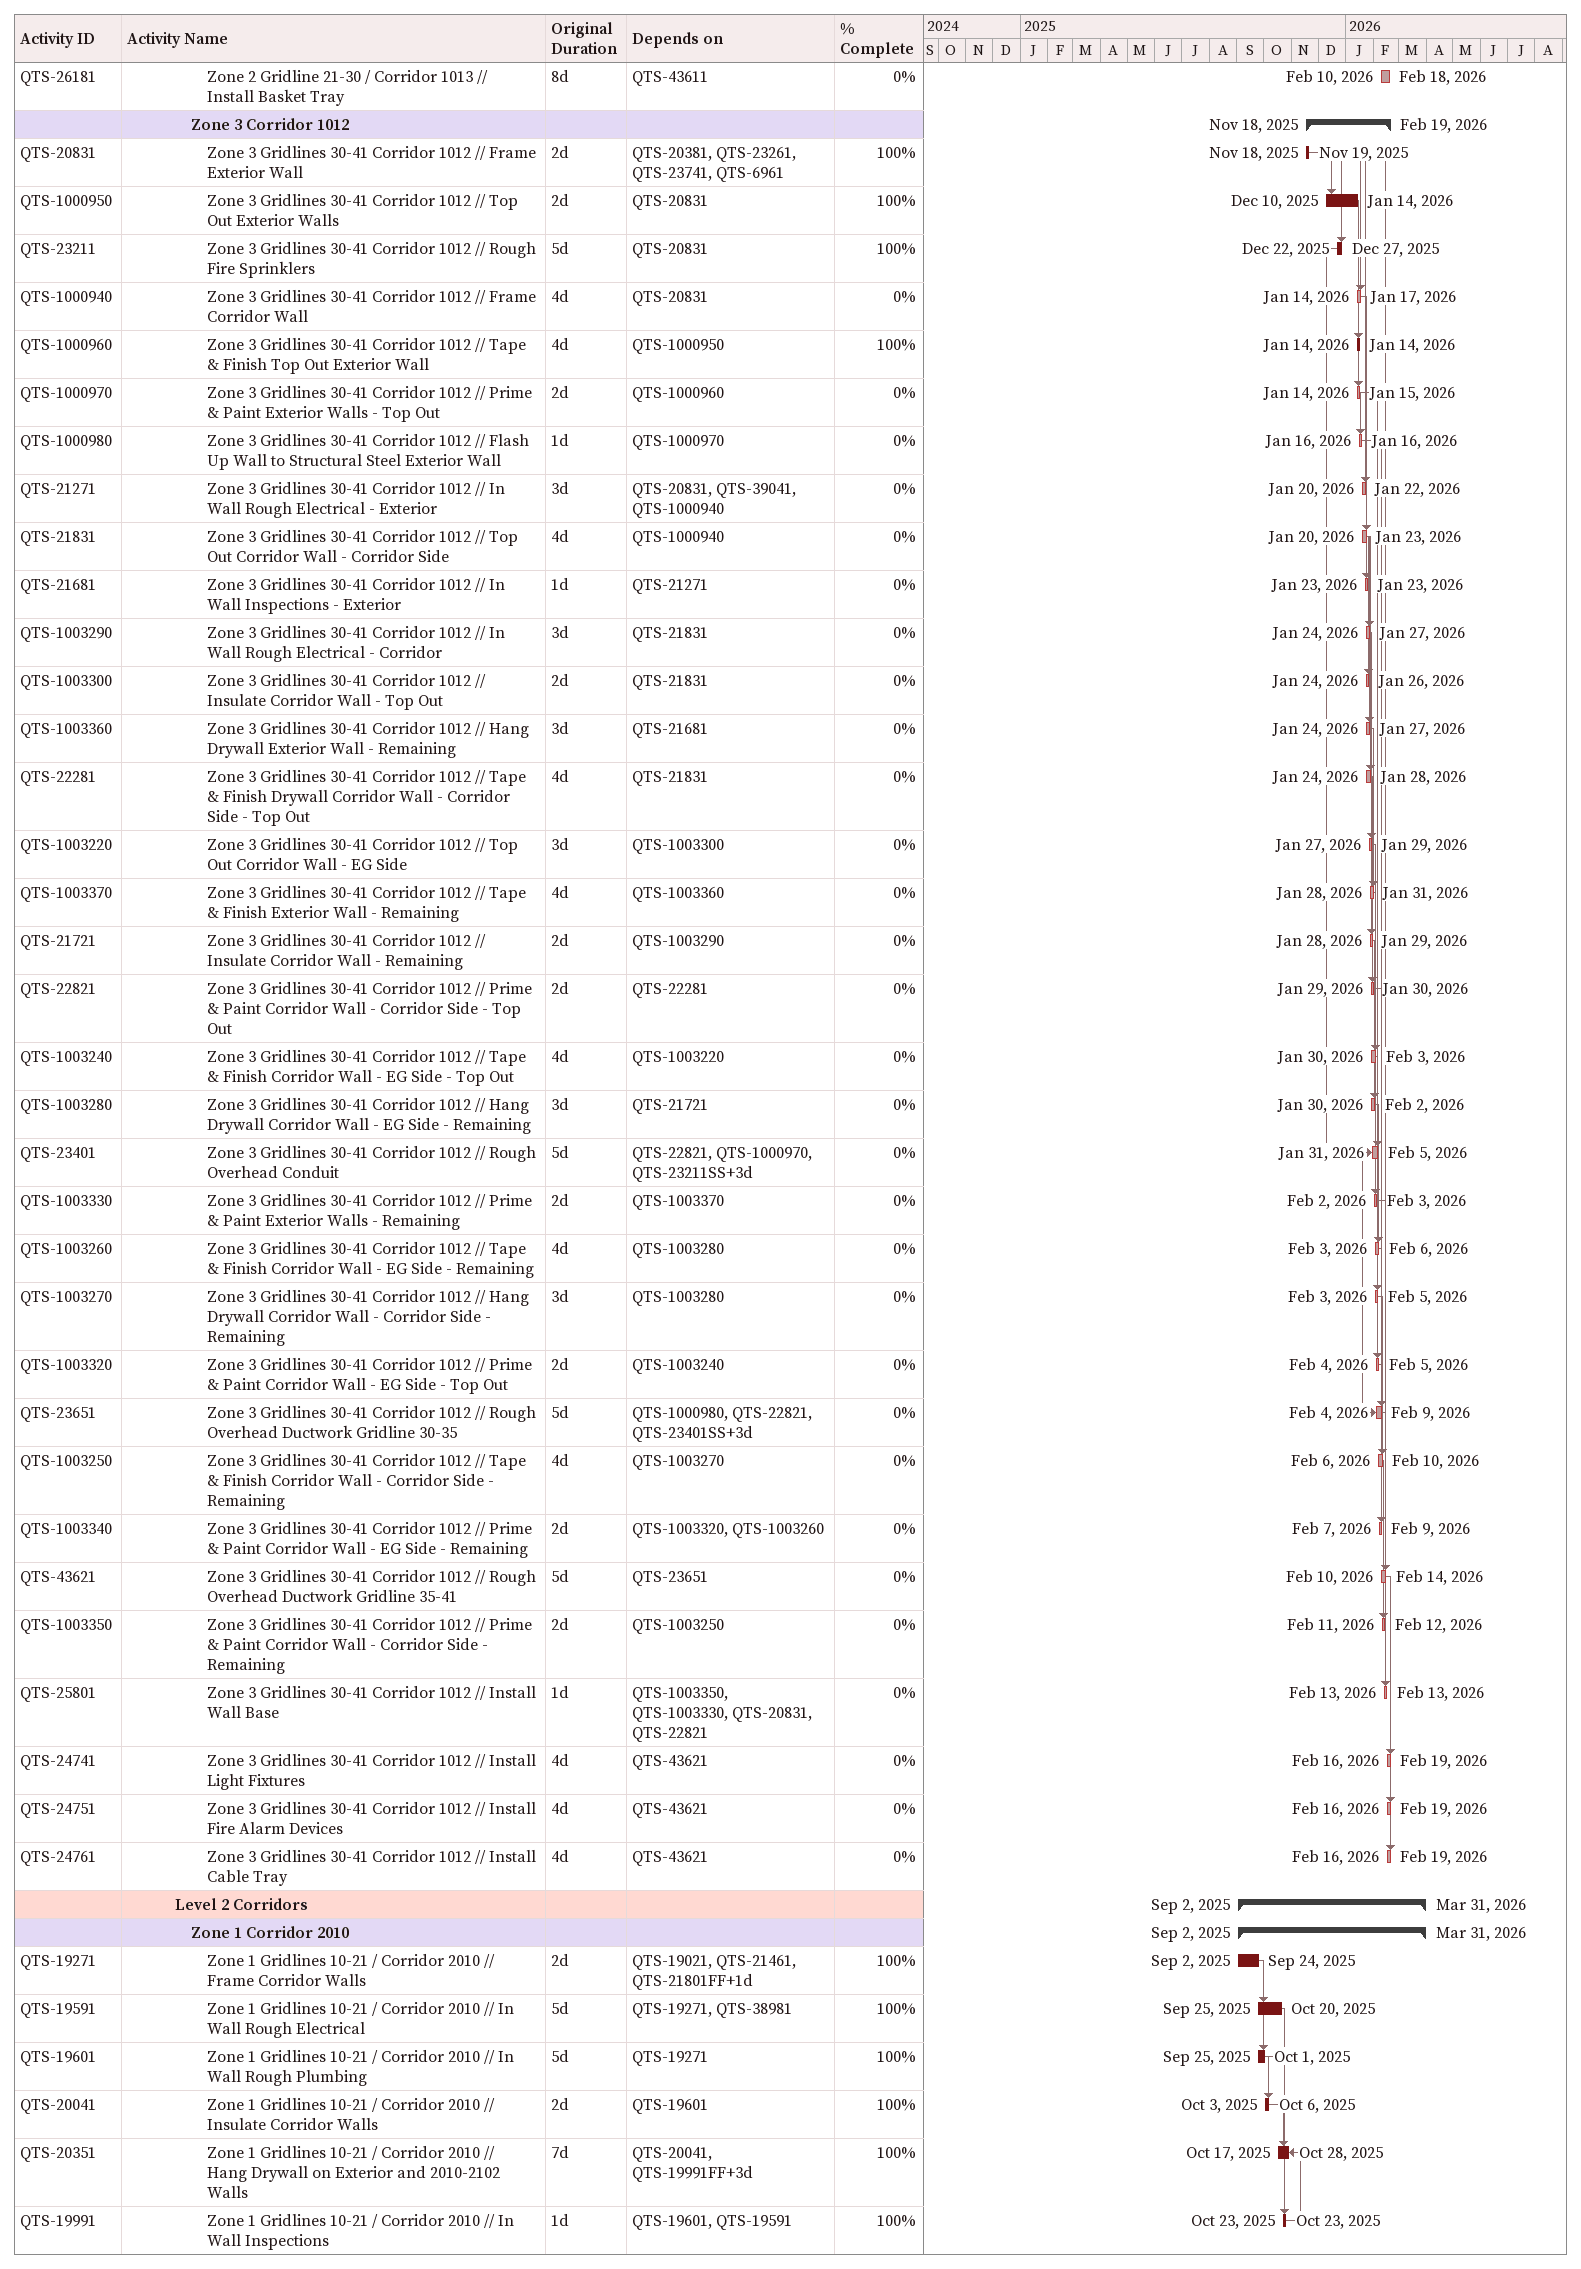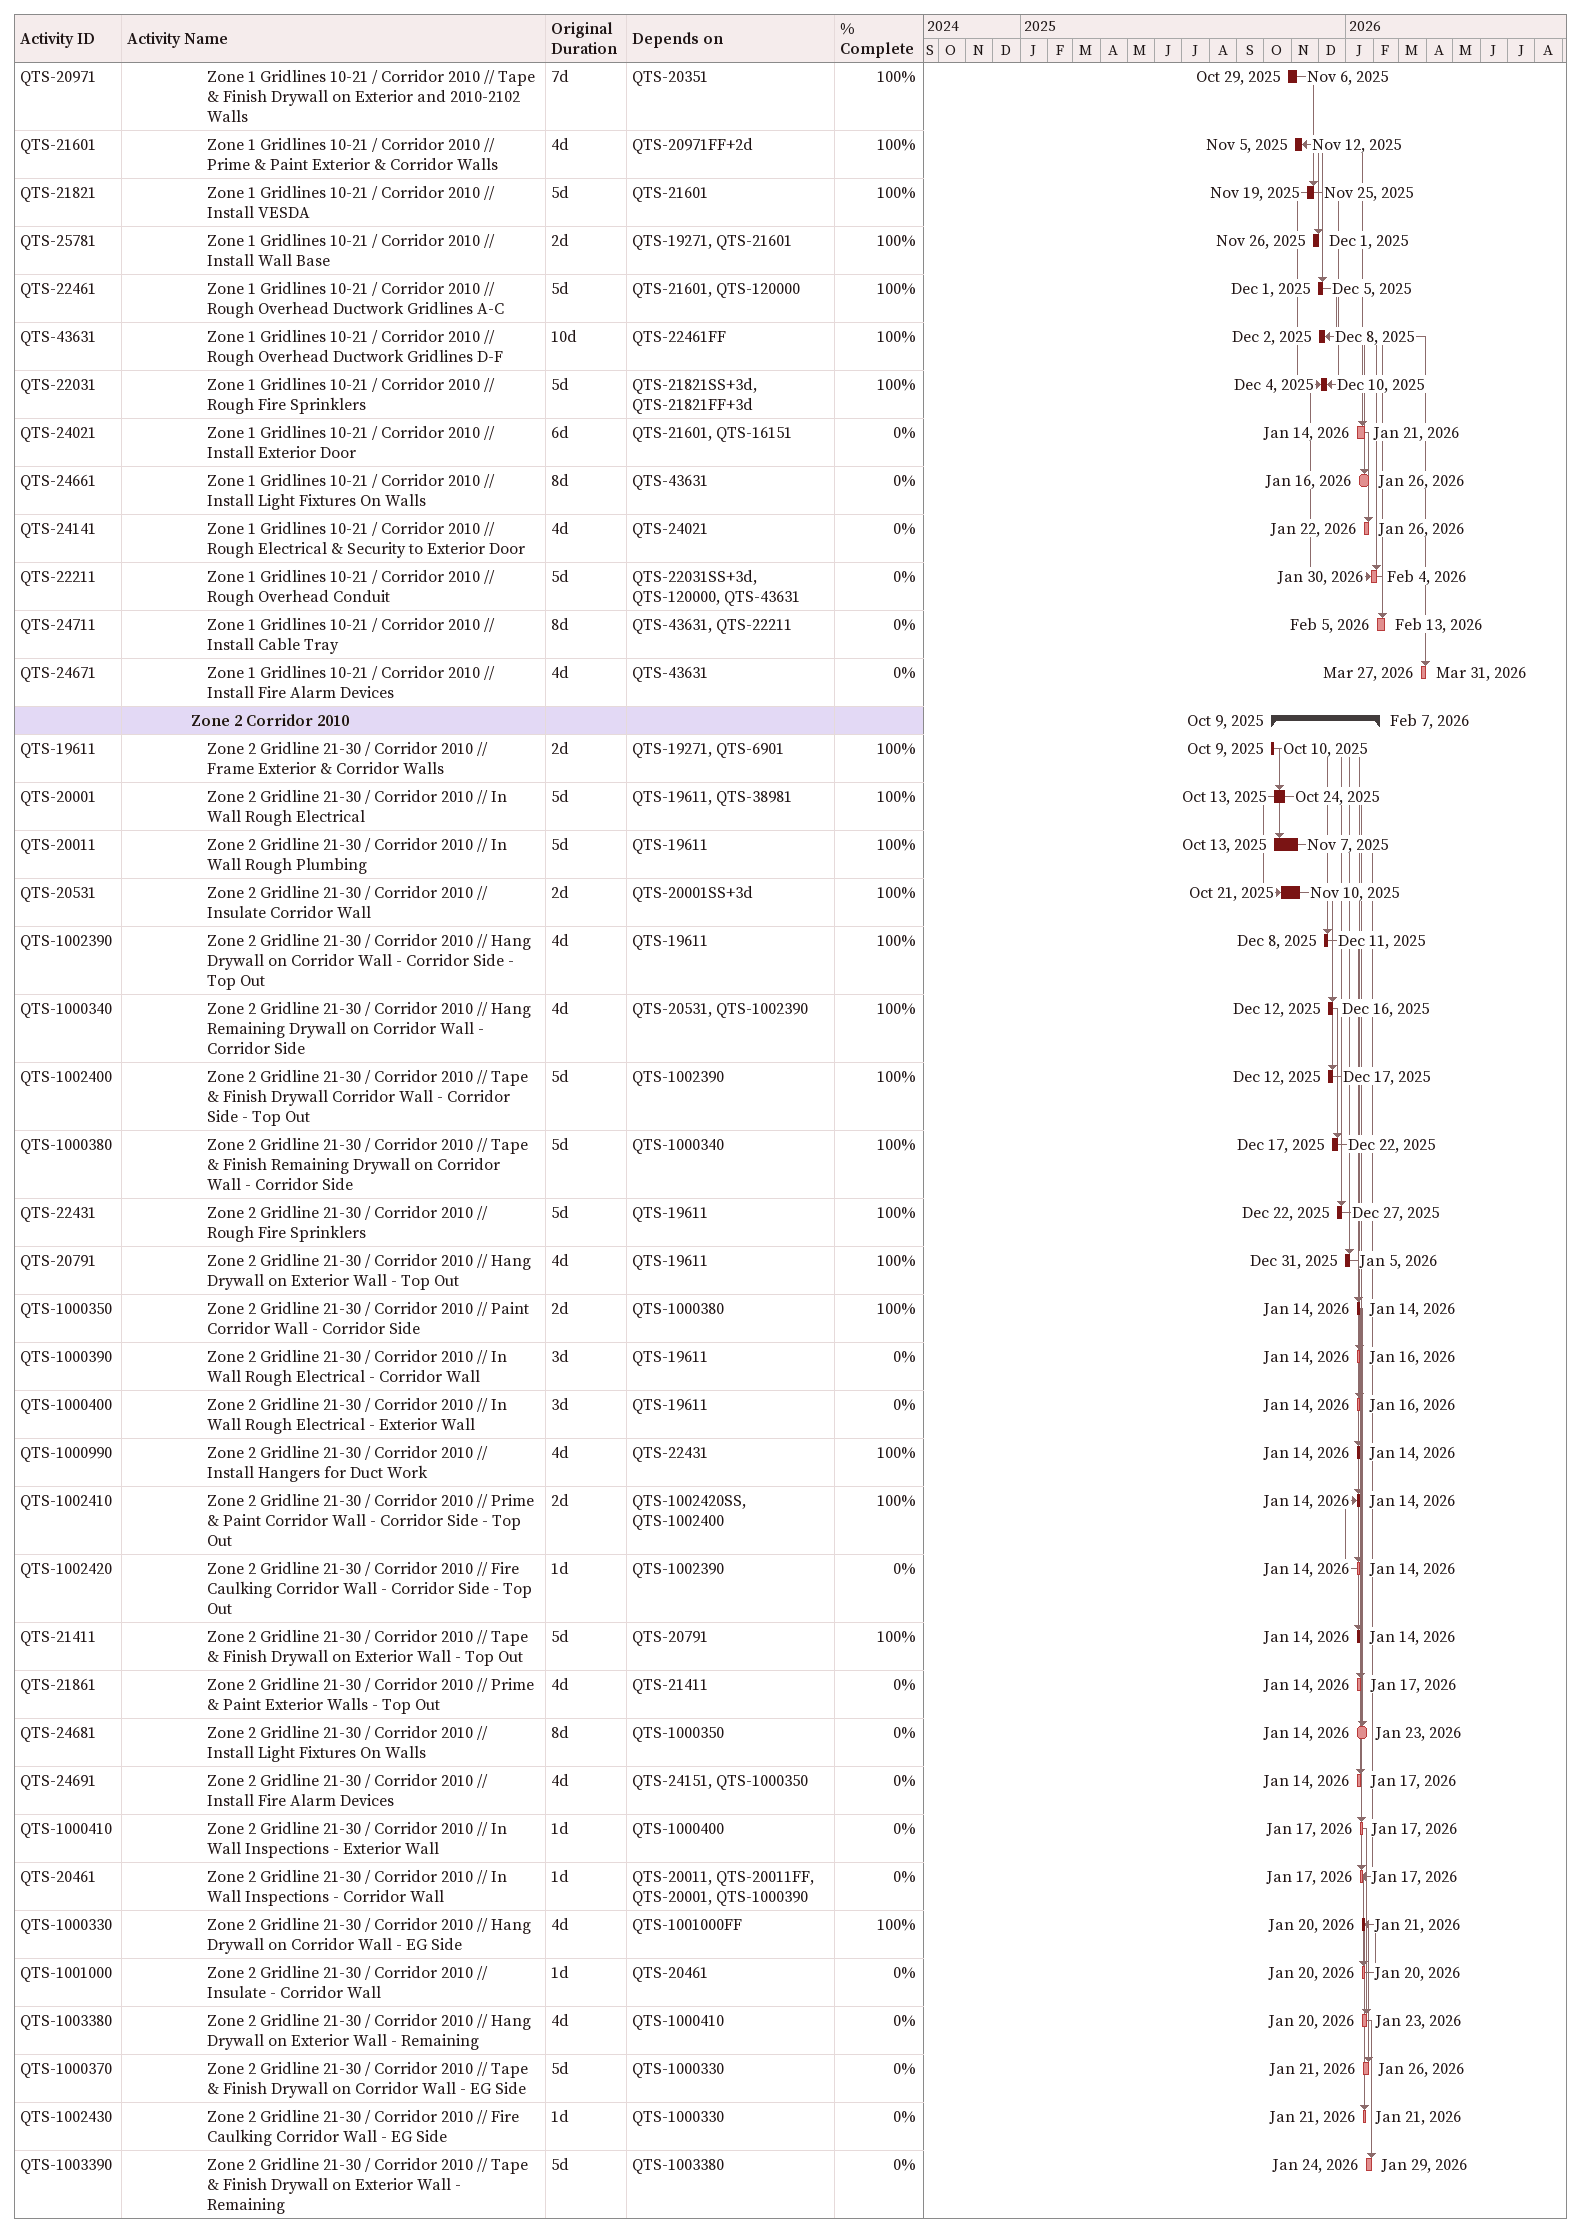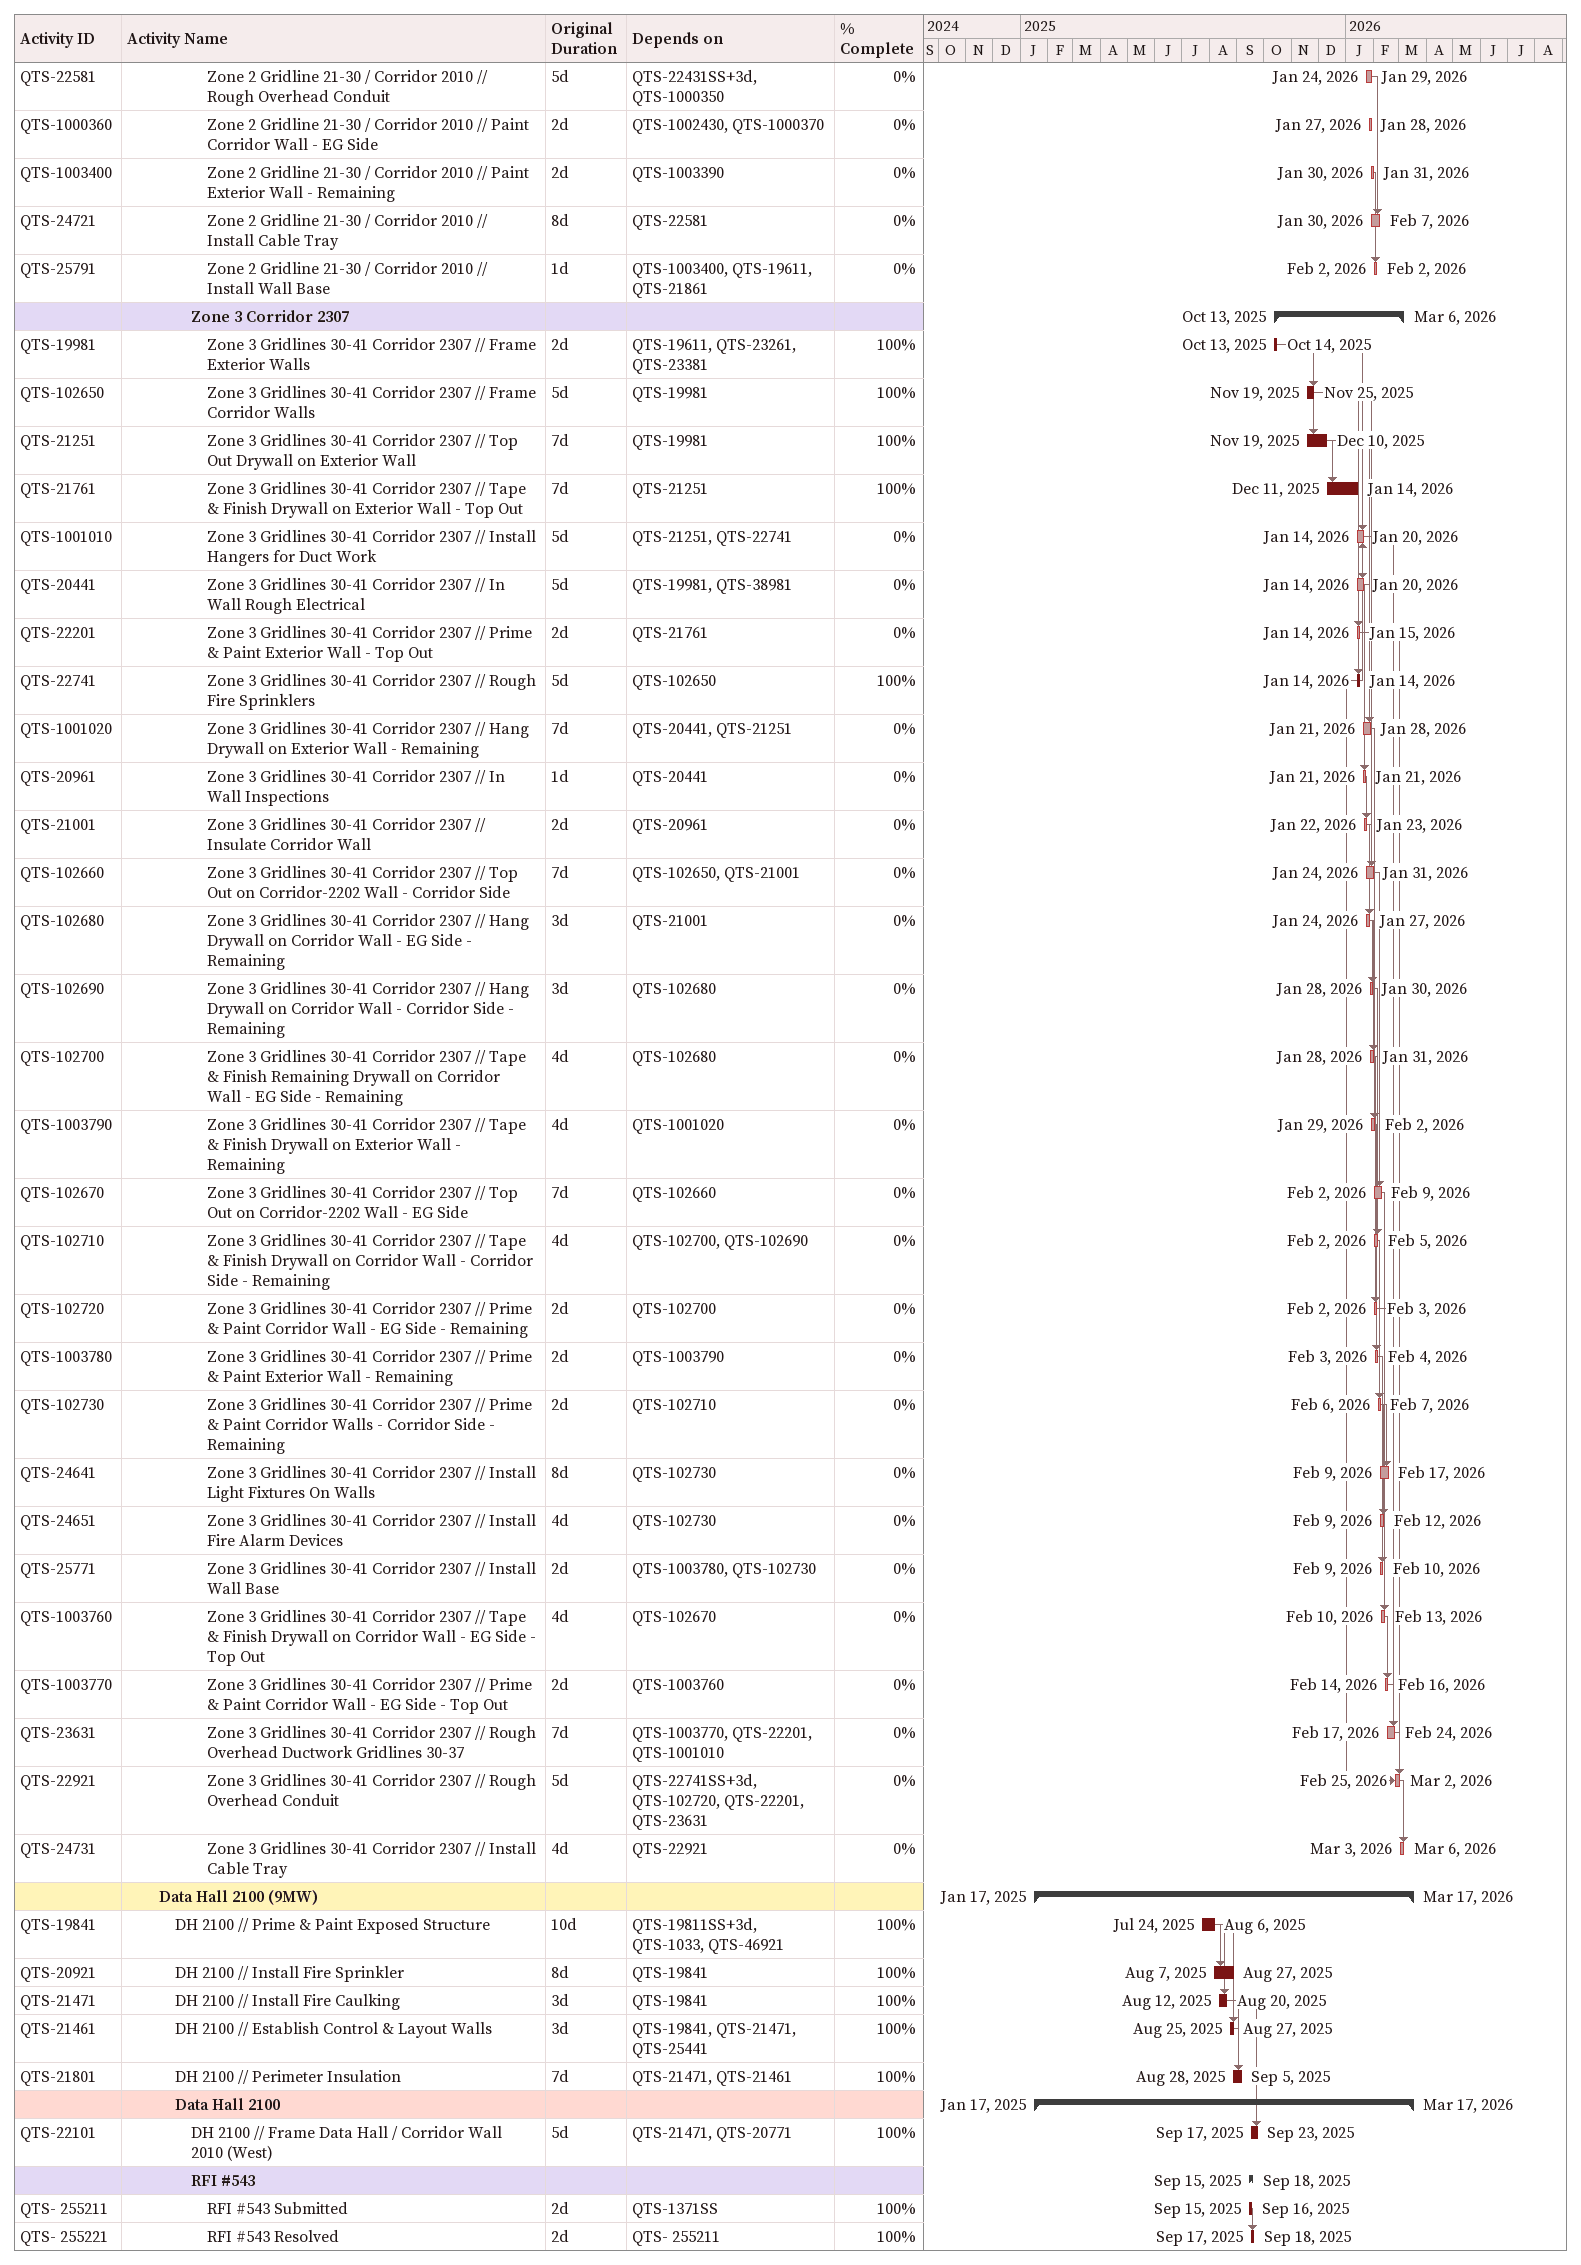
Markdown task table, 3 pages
| ID | Level | Task | Original duration | Start | Finish | Predecessors | % complete |
|---|---|---|---|---|---|---|---|
| QTS-26181 | 6 | Zone 2 Gridline 21-30 / Corridor 1013 // Install Basket Tray | 8d | 2026-02-10 | 2026-02-18 | QTS-43611 | 0 |
|  | 5 | **Zone 3 Corridor 1012** |  | 2025-11-18 | 2026-02-19 |  |  |
| QTS-20831 | 6 | Zone 3 Gridlines 30-41 Corridor 1012 // Frame Exterior Wall | 2d | 2025-11-18 | 2025-11-19 | QTS-20381, QTS-23261, QTS-23741, QTS-6961 | 100 |
| QTS-1000950 | 6 | Zone 3 Gridlines 30-41 Corridor 1012 // Top Out Exterior Walls | 2d | 2025-12-10 | 2026-01-14 | QTS-20831 | 100 |
| QTS-23211 | 6 | Zone 3 Gridlines 30-41 Corridor 1012 // Rough Fire Sprinklers | 5d | 2025-12-22 | 2025-12-27 | QTS-20831 | 100 |
| QTS-1000940 | 6 | Zone 3 Gridlines 30-41 Corridor 1012 // Frame Corridor Wall | 4d | 2026-01-14 | 2026-01-17 | QTS-20831 | 0 |
| QTS-1000960 | 6 | Zone 3 Gridlines 30-41 Corridor 1012 // Tape & Finish Top Out Exterior Wall | 4d | 2026-01-14 | 2026-01-14 | QTS-1000950 | 100 |
| QTS-1000970 | 6 | Zone 3 Gridlines 30-41 Corridor 1012 // Prime & Paint Exterior Walls - Top Out | 2d | 2026-01-14 | 2026-01-15 | QTS-1000960 | 0 |
| QTS-1000980 | 6 | Zone 3 Gridlines 30-41 Corridor 1012 // Flash Up Wall to Structural Steel Exterior Wall | 1d | 2026-01-16 | 2026-01-16 | QTS-1000970 | 0 |
| QTS-21271 | 6 | Zone 3 Gridlines 30-41 Corridor 1012 // In Wall Rough Electrical - Exterior | 3d | 2026-01-20 | 2026-01-22 | QTS-20831, QTS-39041, QTS-1000940 | 0 |
| QTS-21831 | 6 | Zone 3 Gridlines 30-41 Corridor 1012 // Top Out Corridor Wall - Corridor Side | 4d | 2026-01-20 | 2026-01-23 | QTS-1000940 | 0 |
| QTS-21681 | 6 | Zone 3 Gridlines 30-41 Corridor 1012 // In Wall Inspections - Exterior | 1d | 2026-01-23 | 2026-01-23 | QTS-21271 | 0 |
| QTS-1003290 | 6 | Zone 3 Gridlines 30-41 Corridor 1012 // In Wall Rough Electrical - Corridor | 3d | 2026-01-24 | 2026-01-27 | QTS-21831 | 0 |
| QTS-1003300 | 6 | Zone 3 Gridlines 30-41 Corridor 1012 // Insulate Corridor Wall - Top Out | 2d | 2026-01-24 | 2026-01-26 | QTS-21831 | 0 |
| QTS-1003360 | 6 | Zone 3 Gridlines 30-41 Corridor 1012 // Hang Drywall Exterior Wall - Remaining | 3d | 2026-01-24 | 2026-01-27 | QTS-21681 | 0 |
| QTS-22281 | 6 | Zone 3 Gridlines 30-41 Corridor 1012 // Tape & Finish Drywall Corridor Wall - Corridor Side - Top Out | 4d | 2026-01-24 | 2026-01-28 | QTS-21831 | 0 |
| QTS-1003220 | 6 | Zone 3 Gridlines 30-41 Corridor 1012 // Top Out Corridor Wall - EG Side | 3d | 2026-01-27 | 2026-01-29 | QTS-1003300 | 0 |
| QTS-1003370 | 6 | Zone 3 Gridlines 30-41 Corridor 1012 // Tape & Finish Exterior Wall - Remaining | 4d | 2026-01-28 | 2026-01-31 | QTS-1003360 | 0 |
| QTS-21721 | 6 | Zone 3 Gridlines 30-41 Corridor 1012 // Insulate Corridor Wall - Remaining | 2d | 2026-01-28 | 2026-01-29 | QTS-1003290 | 0 |
| QTS-22821 | 6 | Zone 3 Gridlines 30-41 Corridor 1012 // Prime & Paint Corridor Wall - Corridor Side - Top Out | 2d | 2026-01-29 | 2026-01-30 | QTS-22281 | 0 |
| QTS-1003240 | 6 | Zone 3 Gridlines 30-41 Corridor 1012 // Tape & Finish Corridor Wall - EG Side - Top Out | 4d | 2026-01-30 | 2026-02-03 | QTS-1003220 | 0 |
| QTS-1003280 | 6 | Zone 3 Gridlines 30-41 Corridor 1012 // Hang Drywall Corridor Wall - EG Side - Remaining | 3d | 2026-01-30 | 2026-02-02 | QTS-21721 | 0 |
| QTS-23401 | 6 | Zone 3 Gridlines 30-41 Corridor 1012 // Rough Overhead Conduit | 5d | 2026-01-31 | 2026-02-05 | QTS-22821, QTS-1000970, QTS-23211SS+3d | 0 |
| QTS-1003330 | 6 | Zone 3 Gridlines 30-41 Corridor 1012 // Prime & Paint Exterior Walls - Remaining | 2d | 2026-02-02 | 2026-02-03 | QTS-1003370 | 0 |
| QTS-1003260 | 6 | Zone 3 Gridlines 30-41 Corridor 1012 // Tape & Finish Corridor Wall - EG Side - Remaining | 4d | 2026-02-03 | 2026-02-06 | QTS-1003280 | 0 |
| QTS-1003270 | 6 | Zone 3 Gridlines 30-41 Corridor 1012 // Hang Drywall Corridor Wall - Corridor Side - Remaining | 3d | 2026-02-03 | 2026-02-05 | QTS-1003280 | 0 |
| QTS-1003320 | 6 | Zone 3 Gridlines 30-41 Corridor 1012 // Prime & Paint Corridor Wall - EG Side - Top Out | 2d | 2026-02-04 | 2026-02-05 | QTS-1003240 | 0 |
| QTS-23651 | 6 | Zone 3 Gridlines 30-41 Corridor 1012 // Rough Overhead Ductwork Gridline 30-35 | 5d | 2026-02-04 | 2026-02-09 | QTS-1000980, QTS-22821, QTS-23401SS+3d | 0 |
| QTS-1003250 | 6 | Zone 3 Gridlines 30-41 Corridor 1012 // Tape & Finish Corridor Wall - Corridor Side - Remaining | 4d | 2026-02-06 | 2026-02-10 | QTS-1003270 | 0 |
| QTS-1003340 | 6 | Zone 3 Gridlines 30-41 Corridor 1012 // Prime & Paint Corridor Wall - EG Side - Remaining | 2d | 2026-02-07 | 2026-02-09 | QTS-1003320, QTS-1003260 | 0 |
| QTS-43621 | 6 | Zone 3 Gridlines 30-41 Corridor 1012 // Rough Overhead Ductwork Gridline 35-41 | 5d | 2026-02-10 | 2026-02-14 | QTS-23651 | 0 |
| QTS-1003350 | 6 | Zone 3 Gridlines 30-41 Corridor 1012 // Prime & Paint Corridor Wall - Corridor Side - Remaining | 2d | 2026-02-11 | 2026-02-12 | QTS-1003250 | 0 |
| QTS-25801 | 6 | Zone 3 Gridlines 30-41 Corridor 1012 // Install Wall Base | 1d | 2026-02-13 | 2026-02-13 | QTS-1003350, QTS-1003330, QTS-20831, QTS-22821 | 0 |
| QTS-24741 | 6 | Zone 3 Gridlines 30-41 Corridor 1012 // Install Light Fixtures | 4d | 2026-02-16 | 2026-02-19 | QTS-43621 | 0 |
| QTS-24751 | 6 | Zone 3 Gridlines 30-41 Corridor 1012 // Install Fire Alarm Devices | 4d | 2026-02-16 | 2026-02-19 | QTS-43621 | 0 |
| QTS-24761 | 6 | Zone 3 Gridlines 30-41 Corridor 1012 // Install Cable Tray | 4d | 2026-02-16 | 2026-02-19 | QTS-43621 | 0 |
|  | 4 | **Level 2 Corridors** |  | 2025-09-02 | 2026-03-31 |  |  |
|  | 5 | **Zone 1 Corridor 2010** |  | 2025-09-02 | 2026-03-31 |  |  |
| QTS-19271 | 6 | Zone 1 Gridlines 10-21 / Corridor 2010 // Frame Corridor Walls | 2d | 2025-09-02 | 2025-09-24 | QTS-19021, QTS-21461, QTS-21801FF+1d | 100 |
| QTS-19591 | 6 | Zone 1 Gridlines 10-21 / Corridor 2010 // In Wall Rough Electrical | 5d | 2025-09-25 | 2025-10-20 | QTS-19271, QTS-38981 | 100 |
| QTS-19601 | 6 | Zone 1 Gridlines 10-21 / Corridor 2010 // In Wall Rough Plumbing | 5d | 2025-09-25 | 2025-10-01 | QTS-19271 | 100 |
| QTS-20041 | 6 | Zone 1 Gridlines 10-21 / Corridor 2010 // Insulate Corridor Walls | 2d | 2025-10-03 | 2025-10-06 | QTS-19601 | 100 |
| QTS-20351 | 6 | Zone 1 Gridlines 10-21 / Corridor 2010 // Hang Drywall on Exterior and 2010-2102 Walls | 7d | 2025-10-17 | 2025-10-28 | QTS-20041, QTS-19991FF+3d | 100 |
| QTS-19991 | 6 | Zone 1 Gridlines 10-21 / Corridor 2010 // In Wall Inspections | 1d | 2025-10-23 | 2025-10-23 | QTS-19601, QTS-19591 | 100 |
| QTS-20971 | 6 | Zone 1 Gridlines 10-21 / Corridor 2010 // Tape & Finish Drywall on Exterior and 2010-2102 Walls | 7d | 2025-10-29 | 2025-11-06 | QTS-20351 | 100 |
| QTS-21601 | 6 | Zone 1 Gridlines 10-21 / Corridor 2010 // Prime & Paint Exterior & Corridor Walls | 4d | 2025-11-05 | 2025-11-12 | QTS-20971FF+2d | 100 |
| QTS-21821 | 6 | Zone 1 Gridlines 10-21 / Corridor 2010 // Install VESDA | 5d | 2025-11-19 | 2025-11-25 | QTS-21601 | 100 |
| QTS-25781 | 6 | Zone 1 Gridlines 10-21 / Corridor 2010 // Install Wall Base | 2d | 2025-11-26 | 2025-12-01 | QTS-19271, QTS-21601 | 100 |
| QTS-22461 | 6 | Zone 1 Gridlines 10-21 / Corridor 2010 // Rough Overhead Ductwork Gridlines A-C | 5d | 2025-12-01 | 2025-12-05 | QTS-21601, QTS-120000 | 100 |
| QTS-43631 | 6 | Zone 1 Gridlines 10-21 / Corridor 2010 // Rough Overhead Ductwork Gridlines D-F | 10d | 2025-12-02 | 2025-12-08 | QTS-22461FF | 100 |
| QTS-22031 | 6 | Zone 1 Gridlines 10-21 / Corridor 2010 // Rough Fire Sprinklers | 5d | 2025-12-04 | 2025-12-10 | QTS-21821SS+3d, QTS-21821FF+3d | 100 |
| QTS-24021 | 6 | Zone 1 Gridlines 10-21 / Corridor 2010 // Install Exterior Door | 6d | 2026-01-14 | 2026-01-21 | QTS-21601, QTS-16151 | 0 |
| QTS-24661 | 6 | Zone 1 Gridlines 10-21 / Corridor 2010 // Install Light Fixtures On Walls | 8d | 2026-01-16 | 2026-01-26 | QTS-43631 | 0 |
| QTS-24141 | 6 | Zone 1 Gridlines 10-21 / Corridor 2010 // Rough Electrical & Security to Exterior Door | 4d | 2026-01-22 | 2026-01-26 | QTS-24021 | 0 |
| QTS-22211 | 6 | Zone 1 Gridlines 10-21 / Corridor 2010 // Rough Overhead Conduit | 5d | 2026-01-30 | 2026-02-04 | QTS-22031SS+3d, QTS-120000, QTS-43631 | 0 |
| QTS-24711 | 6 | Zone 1 Gridlines 10-21 / Corridor 2010 // Install Cable Tray | 8d | 2026-02-05 | 2026-02-13 | QTS-43631, QTS-22211 | 0 |
| QTS-24671 | 6 | Zone 1 Gridlines 10-21 / Corridor 2010 // Install Fire Alarm Devices | 4d | 2026-03-27 | 2026-03-31 | QTS-43631 | 0 |
|  | 5 | **Zone 2 Corridor 2010** |  | 2025-10-09 | 2026-02-07 |  |  |
| QTS-19611 | 6 | Zone 2 Gridline 21-30 / Corridor 2010 // Frame Exterior & Corridor Walls | 2d | 2025-10-09 | 2025-10-10 | QTS-19271, QTS-6901 | 100 |
| QTS-20001 | 6 | Zone 2 Gridline 21-30 / Corridor 2010 // In Wall Rough Electrical | 5d | 2025-10-13 | 2025-10-24 | QTS-19611, QTS-38981 | 100 |
| QTS-20011 | 6 | Zone 2 Gridline 21-30 / Corridor 2010 // In Wall Rough Plumbing | 5d | 2025-10-13 | 2025-11-07 | QTS-19611 | 100 |
| QTS-20531 | 6 | Zone 2 Gridline 21-30 / Corridor 2010 // Insulate Corridor Wall | 2d | 2025-10-21 | 2025-11-10 | QTS-20001SS+3d | 100 |
| QTS-1002390 | 6 | Zone 2 Gridline 21-30 / Corridor 2010 // Hang Drywall on Corridor Wall - Corridor Side - Top Out | 4d | 2025-12-08 | 2025-12-11 | QTS-19611 | 100 |
| QTS-1000340 | 6 | Zone 2 Gridline 21-30 / Corridor 2010 // Hang Remaining Drywall on Corridor Wall - Corridor Side | 4d | 2025-12-12 | 2025-12-16 | QTS-20531, QTS-1002390 | 100 |
| QTS-1002400 | 6 | Zone 2 Gridline 21-30 / Corridor 2010 // Tape & Finish Drywall Corridor Wall - Corridor Side - Top Out | 5d | 2025-12-12 | 2025-12-17 | QTS-1002390 | 100 |
| QTS-1000380 | 6 | Zone 2 Gridline 21-30 / Corridor 2010 // Tape & Finish Remaining Drywall on Corridor Wall - Corridor Side | 5d | 2025-12-17 | 2025-12-22 | QTS-1000340 | 100 |
| QTS-22431 | 6 | Zone 2 Gridline 21-30 / Corridor 2010 // Rough Fire Sprinklers | 5d | 2025-12-22 | 2025-12-27 | QTS-19611 | 100 |
| QTS-20791 | 6 | Zone 2 Gridline 21-30 / Corridor 2010 // Hang Drywall on Exterior Wall - Top Out | 4d | 2025-12-31 | 2026-01-05 | QTS-19611 | 100 |
| QTS-1000350 | 6 | Zone 2 Gridline 21-30 / Corridor 2010 // Paint Corridor Wall - Corridor Side | 2d | 2026-01-14 | 2026-01-14 | QTS-1000380 | 100 |
| QTS-1000390 | 6 | Zone 2 Gridline 21-30 / Corridor 2010 // In Wall Rough Electrical - Corridor Wall | 3d | 2026-01-14 | 2026-01-16 | QTS-19611 | 0 |
| QTS-1000400 | 6 | Zone 2 Gridline 21-30 / Corridor 2010 // In Wall Rough Electrical - Exterior Wall | 3d | 2026-01-14 | 2026-01-16 | QTS-19611 | 0 |
| QTS-1000990 | 6 | Zone 2 Gridline 21-30 / Corridor 2010 // Install Hangers for Duct Work | 4d | 2026-01-14 | 2026-01-14 | QTS-22431 | 100 |
| QTS-1002410 | 6 | Zone 2 Gridline 21-30 / Corridor 2010 // Prime & Paint Corridor Wall - Corridor Side - Top Out | 2d | 2026-01-14 | 2026-01-14 | QTS-1002420SS, QTS-1002400 | 100 |
| QTS-1002420 | 6 | Zone 2 Gridline 21-30 / Corridor 2010 // Fire Caulking Corridor Wall - Corridor Side - Top Out | 1d | 2026-01-14 | 2026-01-14 | QTS-1002390 | 0 |
| QTS-21411 | 6 | Zone 2 Gridline 21-30 / Corridor 2010 // Tape & Finish Drywall on Exterior Wall - Top Out | 5d | 2026-01-14 | 2026-01-14 | QTS-20791 | 100 |
| QTS-21861 | 6 | Zone 2 Gridline 21-30 / Corridor 2010 // Prime & Paint Exterior Walls - Top Out | 4d | 2026-01-14 | 2026-01-17 | QTS-21411 | 0 |
| QTS-24681 | 6 | Zone 2 Gridline 21-30 / Corridor 2010 // Install Light Fixtures On Walls | 8d | 2026-01-14 | 2026-01-23 | QTS-1000350 | 0 |
| QTS-24691 | 6 | Zone 2 Gridline 21-30 / Corridor 2010 // Install Fire Alarm Devices | 4d | 2026-01-14 | 2026-01-17 | QTS-24151, QTS-1000350 | 0 |
| QTS-1000410 | 6 | Zone 2 Gridline 21-30 / Corridor 2010 // In Wall Inspections - Exterior Wall | 1d | 2026-01-17 | 2026-01-17 | QTS-1000400 | 0 |
| QTS-20461 | 6 | Zone 2 Gridline 21-30 / Corridor 2010 // In Wall Inspections - Corridor Wall | 1d | 2026-01-17 | 2026-01-17 | QTS-20011, QTS-20011FF, QTS-20001, QTS-1000390 | 0 |
| QTS-1000330 | 6 | Zone 2 Gridline 21-30 / Corridor 2010 // Hang Drywall on Corridor Wall - EG Side | 4d | 2026-01-20 | 2026-01-21 | QTS-1001000FF | 100 |
| QTS-1001000 | 6 | Zone 2 Gridline 21-30 / Corridor 2010 // Insulate - Corridor Wall | 1d | 2026-01-20 | 2026-01-20 | QTS-20461 | 0 |
| QTS-1003380 | 6 | Zone 2 Gridline 21-30 / Corridor 2010 // Hang Drywall on Exterior Wall - Remaining | 4d | 2026-01-20 | 2026-01-23 | QTS-1000410 | 0 |
| QTS-1000370 | 6 | Zone 2 Gridline 21-30 / Corridor 2010 // Tape & Finish Drywall on Corridor Wall - EG Side | 5d | 2026-01-21 | 2026-01-26 | QTS-1000330 | 0 |
| QTS-1002430 | 6 | Zone 2 Gridline 21-30 / Corridor 2010 // Fire Caulking Corridor Wall - EG Side | 1d | 2026-01-21 | 2026-01-21 | QTS-1000330 | 0 |
| QTS-1003390 | 6 | Zone 2 Gridline 21-30 / Corridor 2010 // Tape & Finish Drywall on Exterior Wall - Remaining | 5d | 2026-01-24 | 2026-01-29 | QTS-1003380 | 0 |
| QTS-22581 | 6 | Zone 2 Gridline 21-30 / Corridor 2010 // Rough Overhead Conduit | 5d | 2026-01-24 | 2026-01-29 | QTS-22431SS+3d, QTS-1000350 | 0 |
| QTS-1000360 | 6 | Zone 2 Gridline 21-30 / Corridor 2010 // Paint Corridor Wall - EG Side | 2d | 2026-01-27 | 2026-01-28 | QTS-1002430, QTS-1000370 | 0 |
| QTS-1003400 | 6 | Zone 2 Gridline 21-30 / Corridor 2010 // Paint Exterior Wall - Remaining | 2d | 2026-01-30 | 2026-01-31 | QTS-1003390 | 0 |
| QTS-24721 | 6 | Zone 2 Gridline 21-30 / Corridor 2010 // Install Cable Tray | 8d | 2026-01-30 | 2026-02-07 | QTS-22581 | 0 |
| QTS-25791 | 6 | Zone 2 Gridline 21-30 / Corridor 2010 // Install Wall Base | 1d | 2026-02-02 | 2026-02-02 | QTS-1003400, QTS-19611, QTS-21861 | 0 |
|  | 5 | **Zone 3 Corridor 2307** |  | 2025-10-13 | 2026-03-06 |  |  |
| QTS-19981 | 6 | Zone 3 Gridlines 30-41 Corridor 2307 // Frame Exterior Walls | 2d | 2025-10-13 | 2025-10-14 | QTS-19611, QTS-23261, QTS-23381 | 100 |
| QTS-102650 | 6 | Zone 3 Gridlines 30-41 Corridor 2307 // Frame Corridor Walls | 5d | 2025-11-19 | 2025-11-25 | QTS-19981 | 100 |
| QTS-21251 | 6 | Zone 3 Gridlines 30-41 Corridor 2307 // Top Out Drywall on Exterior Wall | 7d | 2025-11-19 | 2025-12-10 | QTS-19981 | 100 |
| QTS-21761 | 6 | Zone 3 Gridlines 30-41 Corridor 2307 // Tape & Finish Drywall on Exterior Wall - Top Out | 7d | 2025-12-11 | 2026-01-14 | QTS-21251 | 100 |
| QTS-1001010 | 6 | Zone 3 Gridlines 30-41 Corridor 2307 // Install Hangers for Duct Work | 5d | 2026-01-14 | 2026-01-20 | QTS-21251, QTS-22741 | 0 |
| QTS-20441 | 6 | Zone 3 Gridlines 30-41 Corridor 2307 // In Wall Rough Electrical | 5d | 2026-01-14 | 2026-01-20 | QTS-19981, QTS-38981 | 0 |
| QTS-22201 | 6 | Zone 3 Gridlines 30-41 Corridor 2307 // Prime & Paint Exterior Wall - Top Out | 2d | 2026-01-14 | 2026-01-15 | QTS-21761 | 0 |
| QTS-22741 | 6 | Zone 3 Gridlines 30-41 Corridor 2307 // Rough Fire Sprinklers | 5d | 2026-01-14 | 2026-01-14 | QTS-102650 | 100 |
| QTS-1001020 | 6 | Zone 3 Gridlines 30-41 Corridor 2307 // Hang Drywall on Exterior Wall - Remaining | 7d | 2026-01-21 | 2026-01-28 | QTS-20441, QTS-21251 | 0 |
| QTS-20961 | 6 | Zone 3 Gridlines 30-41 Corridor 2307 // In Wall Inspections | 1d | 2026-01-21 | 2026-01-21 | QTS-20441 | 0 |
| QTS-21001 | 6 | Zone 3 Gridlines 30-41 Corridor 2307 // Insulate Corridor Wall | 2d | 2026-01-22 | 2026-01-23 | QTS-20961 | 0 |
| QTS-102660 | 6 | Zone 3 Gridlines 30-41 Corridor 2307 // Top Out on Corridor-2202 Wall - Corridor Side | 7d | 2026-01-24 | 2026-01-31 | QTS-102650, QTS-21001 | 0 |
| QTS-102680 | 6 | Zone 3 Gridlines 30-41 Corridor 2307 // Hang Drywall on Corridor Wall - EG Side - Remaining | 3d | 2026-01-24 | 2026-01-27 | QTS-21001 | 0 |
| QTS-102690 | 6 | Zone 3 Gridlines 30-41 Corridor 2307 // Hang Drywall on Corridor Wall - Corridor Side - Remaining | 3d | 2026-01-28 | 2026-01-30 | QTS-102680 | 0 |
| QTS-102700 | 6 | Zone 3 Gridlines 30-41 Corridor 2307 // Tape & Finish Remaining Drywall on Corridor Wall - EG Side - Remaining | 4d | 2026-01-28 | 2026-01-31 | QTS-102680 | 0 |
| QTS-1003790 | 6 | Zone 3 Gridlines 30-41 Corridor 2307 // Tape & Finish Drywall on Exterior Wall - Remaining | 4d | 2026-01-29 | 2026-02-02 | QTS-1001020 | 0 |
| QTS-102670 | 6 | Zone 3 Gridlines 30-41 Corridor 2307 // Top Out on Corridor-2202 Wall - EG Side | 7d | 2026-02-02 | 2026-02-09 | QTS-102660 | 0 |
| QTS-102710 | 6 | Zone 3 Gridlines 30-41 Corridor 2307 // Tape & Finish Drywall on Corridor Wall - Corridor Side - Remaining | 4d | 2026-02-02 | 2026-02-05 | QTS-102700, QTS-102690 | 0 |
| QTS-102720 | 6 | Zone 3 Gridlines 30-41 Corridor 2307 // Prime & Paint Corridor Wall - EG Side - Remaining | 2d | 2026-02-02 | 2026-02-03 | QTS-102700 | 0 |
| QTS-1003780 | 6 | Zone 3 Gridlines 30-41 Corridor 2307 // Prime & Paint Exterior Wall - Remaining | 2d | 2026-02-03 | 2026-02-04 | QTS-1003790 | 0 |
| QTS-102730 | 6 | Zone 3 Gridlines 30-41 Corridor 2307 // Prime & Paint Corridor Walls - Corridor Side - Remaining | 2d | 2026-02-06 | 2026-02-07 | QTS-102710 | 0 |
| QTS-24641 | 6 | Zone 3 Gridlines 30-41 Corridor 2307 // Install Light Fixtures On Walls | 8d | 2026-02-09 | 2026-02-17 | QTS-102730 | 0 |
| QTS-24651 | 6 | Zone 3 Gridlines 30-41 Corridor 2307 // Install Fire Alarm Devices | 4d | 2026-02-09 | 2026-02-12 | QTS-102730 | 0 |
| QTS-25771 | 6 | Zone 3 Gridlines 30-41 Corridor 2307 // Install Wall Base | 2d | 2026-02-09 | 2026-02-10 | QTS-1003780, QTS-102730 | 0 |
| QTS-1003760 | 6 | Zone 3 Gridlines 30-41 Corridor 2307 // Tape & Finish Drywall on Corridor Wall - EG Side - Top Out | 4d | 2026-02-10 | 2026-02-13 | QTS-102670 | 0 |
| QTS-1003770 | 6 | Zone 3 Gridlines 30-41 Corridor 2307 // Prime & Paint Corridor Wall - EG Side - Top Out | 2d | 2026-02-14 | 2026-02-16 | QTS-1003760 | 0 |
| QTS-23631 | 6 | Zone 3 Gridlines 30-41 Corridor 2307 // Rough Overhead Ductwork Gridlines 30-37 | 7d | 2026-02-17 | 2026-02-24 | QTS-1003770, QTS-22201, QTS-1001010 | 0 |
| QTS-22921 | 6 | Zone 3 Gridlines 30-41 Corridor 2307 // Rough Overhead Conduit | 5d | 2026-02-25 | 2026-03-02 | QTS-22741SS+3d, QTS-102720, QTS-22201, QTS-23631 | 0 |
| QTS-24731 | 6 | Zone 3 Gridlines 30-41 Corridor 2307 // Install Cable Tray | 4d | 2026-03-03 | 2026-03-06 | QTS-22921 | 0 |
|  | 3 | **Data Hall 2100 (9MW)** |  | 2025-01-17 | 2026-03-17 |  |  |
| QTS-19841 | 4 | DH 2100 // Prime & Paint Exposed Structure | 10d | 2025-07-24 | 2025-08-06 | QTS-19811SS+3d, QTS-1033, QTS-46921 | 100 |
| QTS-20921 | 4 | DH 2100 // Install Fire Sprinkler | 8d | 2025-08-07 | 2025-08-27 | QTS-19841 | 100 |
| QTS-21471 | 4 | DH 2100 // Install Fire Caulking | 3d | 2025-08-12 | 2025-08-20 | QTS-19841 | 100 |
| QTS-21461 | 4 | DH 2100 // Establish Control & Layout Walls | 3d | 2025-08-25 | 2025-08-27 | QTS-19841, QTS-21471, QTS-25441 | 100 |
| QTS-21801 | 4 | DH 2100 // Perimeter Insulation | 7d | 2025-08-28 | 2025-09-05 | QTS-21471, QTS-21461 | 100 |
|  | 4 | **Data Hall 2100** |  | 2025-01-17 | 2026-03-17 |  |  |
| QTS-22101 | 5 | DH 2100 // Frame Data Hall / Corridor Wall 2010 (West) | 5d | 2025-09-17 | 2025-09-23 | QTS-21471, QTS-20771 | 100 |
|  | 5 | **RFI #543** |  | 2025-09-15 | 2025-09-18 |  |  |
| QTS- 255211 | 6 | RFI #543 Submitted | 2d | 2025-09-15 | 2025-09-16 | QTS-1371SS | 100 |
| QTS- 255221 | 6 | RFI #543 Resolved | 2d | 2025-09-17 | 2025-09-18 | QTS- 255211 | 100 |
